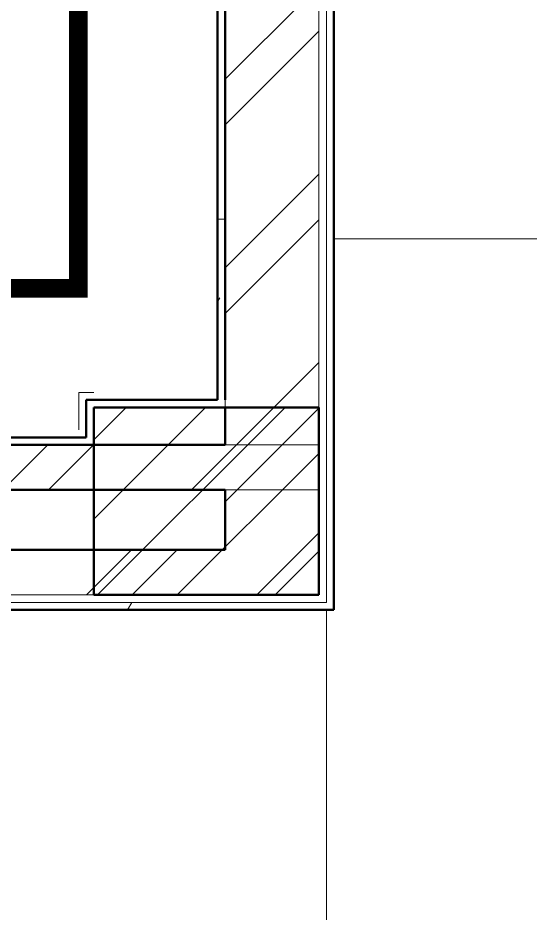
# Model space of a CAD drawing. Header units: millimetres. Extents: x -9358 to 257996, y -67499 to 9117.
# Drawn here: x 16348 to 17713, y -58747 to -56359 of the extents above; entities that cross this region are included whole.
import ezdxf

# ---------------------------------------------------------------- set-up
doc = ezdxf.new("R2010")
doc.units = ezdxf.units.MM
doc.header["$LTSCALE"] = 1000
for name, color, linetype, lineweight in [('A-COL-RFC-1', 8, 'Continuous', 9), ('A-COL-RFC-2', 8, 'Continuous', 50), ('A-RMP', 8, 'Continuous', 9), ('A-WAL-CLD', 8, 'Continuous', 9), ('A-WAL-CMU', 8, 'Continuous', 50), ('A-WAL-LOW-30', 8, 'Continuous', 18), ('A-WAL-PAT-1', 8, 'Continuous', 9)]:
    doc.layers.add(name, color=color, linetype=linetype, lineweight=lineweight)
doc.layers.add('F POINT AGN', color=7, linetype='Continuous')
doc.layers.add('Route - rack2', color=7, linetype='Continuous')
pattern_1 = [(45, (0, 0), (-251.4472, 251.4472), []), (45, (0, 381), (-251.4472, 251.4472), [])]
pattern_2 = [(0, (0, 0), (812.8, 203.2), [33.528, -576.072, 33.528, -576.072, -3251.2]), (0, (0, 0), (812.8, 203.2), [-1219.2, 33.528, -1185.672, 33.528, -576.072, -1422.4]), (0, (0, 0), (812.8, 203.2), [-3048, 33.528, -372.872, 33.528, -982.472]), (120, (304.8, 101.6), (-582.37636, 602.30545), [33.528, -576.072, 33.528, -576.072, -3251.2]), (120, (304.8, 101.6), (-582.37636, 602.30545), [-1219.2, 33.528, -1185.672, 33.528, -576.072, -1422.4]), (120, (304.8, 101.6), (-582.37636, 602.30545), [-3048, 33.528, -372.872, 33.528, -982.472]), (240, (406.4, 508), (-230.42364, -805.50545), [33.528, -576.072, 33.528, -576.072, -3251.2]), (240, (406.4, 508), (-230.42364, -805.50545), [-1219.2, 33.528, -1185.672, 33.528, -576.072, -1422.4]), (240, (406.4, 508), (-230.42364, -805.50545), [-3048, 33.528, -372.872, 33.528, -982.472])]

# ---------------------------------------------------------------- blocks, each defined once
blk = doc.blocks.new('G')
at = {"layer": 'A-COL-RFC-1'}
h = blk.add_hatch(dxfattribs=at)
h.set_pattern_fill('FP_4', color=256, style=0, pattern_type=2)
h.set_pattern_definition([(45, (0, 0), (-106.066, 106.066), [])])
h.paths.add_polyline_path([(16550, -57750), (17150, -57750), (17150, -57250), (16550, -57250), (16550, -57450)], flags=0)
at = {"layer": 'A-WAL-PAT-1'}
h = blk.add_hatch(dxfattribs=at)
h.set_pattern_fill('FP_2', color=256, style=0, pattern_type=2)
h.set_pattern_definition(pattern_2)
h.paths.add_polyline_path([(16900, -57230), (16900, -53350), (16880, -53350), (16880, -57230)], flags=0)
h = blk.add_hatch(dxfattribs=at)
h.set_pattern_fill('FP_1', color=256, style=0, pattern_type=2)
h.set_pattern_definition(pattern_1)
h.paths.add_polyline_path([(16900, -57630), (17150, -57630), (17150, -57470), (16900, -57470)], flags=0)
h.paths.add_polyline_path([(16900, -57350), (17150, -57350), (17150, -53360), (17040, -53360), (17040, -53390), (16900, -53390), (16900, -57250)], flags=0)
h = blk.add_hatch(dxfattribs=at)
h.set_pattern_fill('FP_2', color=256, style=0, pattern_type=2)
h.set_pattern_definition(pattern_2)
h.paths.add_polyline_path([(17170, -57770), (17190, -57770), (17190, -53390), (17170, -53390), (17170, -57750)], flags=0)
h = blk.add_hatch(dxfattribs=at)
h.set_pattern_fill('FP_2', color=256, style=0, pattern_type=2)
h.set_pattern_definition(pattern_2)
h.paths.add_polyline_path([(16550, -57250), (16900, -57250), (16900, -57230), (16550, -57230)], flags=0)
h = blk.add_hatch(dxfattribs=at)
h.set_pattern_fill('FP_1', color=256, style=0, pattern_type=2)
h.set_pattern_definition(pattern_1)
h.paths.add_polyline_path([(13770, -57470), (17150, -57470), (17150, -57350), (13770, -57350), (13770, -57450)], flags=0)
h = blk.add_hatch(dxfattribs=at)
h.set_pattern_fill('FP_1', color=256, style=0, pattern_type=2)
h.set_pattern_definition(pattern_1)
h.paths.add_polyline_path([(17150, -57750), (17150, -57630), (13860, -57630), (13860, -57750), (16846.5, -57750)], flags=0)
h = blk.add_hatch(dxfattribs=at)
h.set_pattern_fill('FP_2', color=256, style=0, pattern_type=2)
h.set_pattern_definition(pattern_2)
h.paths.add_polyline_path([(13860, -57790), (17190, -57790), (17190, -57770), (13720, -57770), (13720, -57790)], flags=0)
at = {"layer": 'A-COL-RFC-2'}
for p, q in [((17150, -57250), (16550, -57250)), ((16550, -57250), (16550, -57750)), ((17150, -57750), (17150, -57250)), ((16550, -57750), (17150, -57750))]:
    blk.add_line(p, q, dxfattribs=at)
at = {"layer": 'A-RMP'}
for p, q in [((18610, -56800), (17190, -56800)), ((17170, -59200), (17170, -57790))]:
    blk.add_line(p, q, dxfattribs=at)
at = {"layer": 'A-WAL-CLD'}
for p, q in [((17150, -57750), (17150, -53360)), ((17170, -57770), (17170, -53370)), ((16900, -57250), (16900, -57230)), ((17150, -57350), (16900, -57350)), ((17150, -57470), (16900, -57470)), ((13740, -57750), (17150, -57750)), ((13720, -57770), (17170, -57770))]:
    blk.add_line(p, q, dxfattribs=at)
at = {"layer": 'A-WAL-CMU'}
for p, q in [((16880, -53360), (16880, -57230)), ((17190, -57790), (17190, -53390)), ((16900, -53544.4), (16900, -57230)), ((16530, -57230), (16530, -57330)), ((16880, -57230), (16530, -57230)), ((16550, -57350), (16550, -57250)), ((16550, -57250), (16900, -57250)), ((16900, -57250), (16900, -57350)), ((16530, -57330), (13700, -57330)), ((13700, -57350), (16900, -57350)), ((13860, -57470), (16900, -57470)), ((16900, -57470), (16900, -57630)), ((16900, -57630), (13860, -57630)), ((13700, -57790), (17190, -57790))]:
    blk.add_line(p, q, dxfattribs=at)
at = {"layer": 'A-WAL-LOW-30'}
for p in [(16510, -57310), (16550, -57210)]:
    blk.add_line(p, (16510, -57210), dxfattribs=at)
blk = doc.blocks.new('RACK 2- ROUTE .')
at = {"layer": 'F POINT AGN', "color": 1, "const_width": 50}
blk.add_lwpolyline([(25116, -45329), (18326, -45329), (18326, -45603), (21349, -45603), (21349, -48496), (18213, -48496), (18213, -50166), (21312, -50166), (21312, -53832), (20274, -53832), (20274, -52761), (17791, -52761), (17791, -44289), (15665, -44289), (15665, -45830), (16509, -45830), (16509, -57080), (7295, -57080)], dxfattribs=at)

msp = doc.modelspace()

# ---------------------------------------------------------------- block references
msp.add_blockref('G', (0, -148.1))

# ---------------------------------------------------------------- next in the draw order: block references
at = {"layer": 'Route - rack2', "color": 1}
msp.add_blockref('RACK 2- ROUTE .', (0, 0), dxfattribs=at)

doc.saveas('drawing.dxf')
